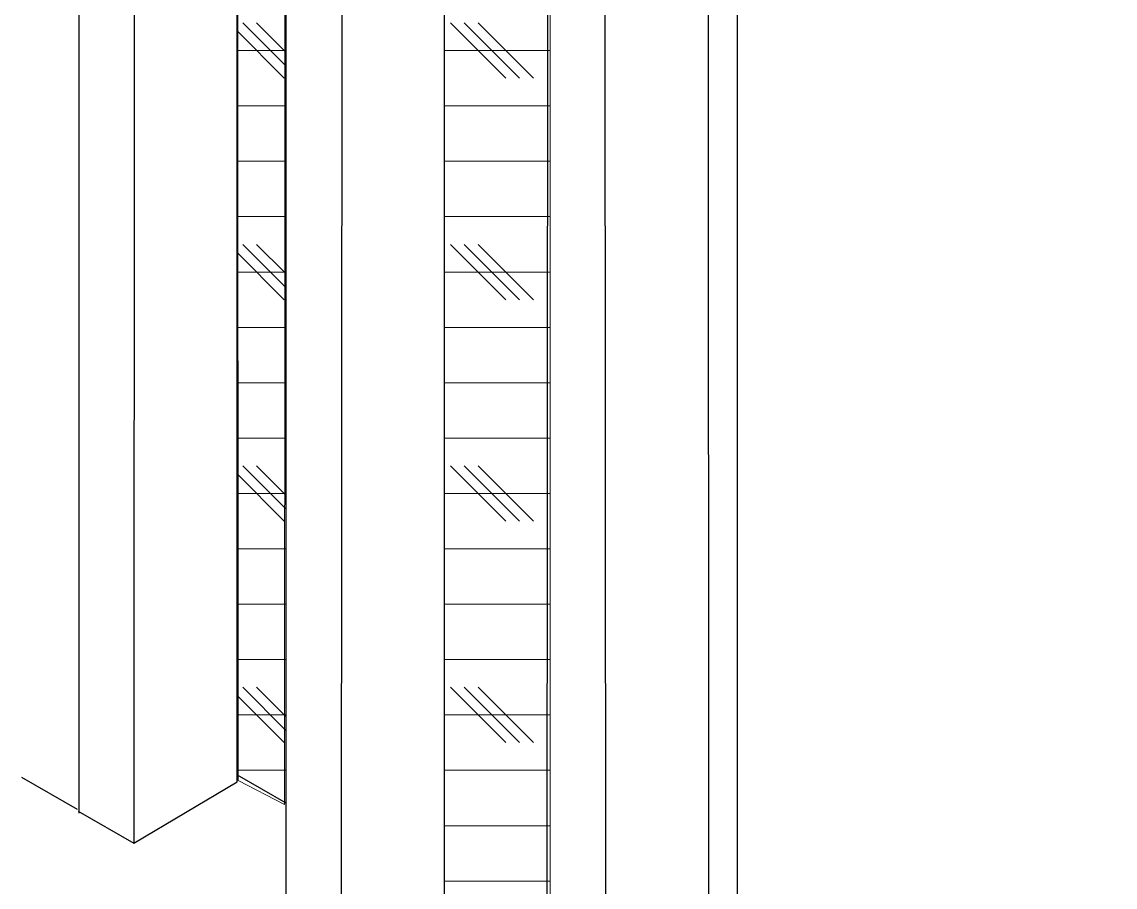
# Model space of a CAD drawing. Header units: inches. Extents: x -20.7 to 76.3, y -55.2 to 19.1.
# Drawn here: x 53.541 to 56.01, y -31.976 to -30.022 of the extents above; entities that cross this region are included whole.
import ezdxf

# ---------------------------------------------------------------- set-up
doc = ezdxf.new("R2010")
doc.units = ezdxf.units.IN
doc.header["$MEASUREMENT"] = 0
for name, color, linetype, lineweight in [('.ATI-HATCH', 7, 'Continuous', 0), ('G-ANNO-TTLB', 7, 'Continuous', 0), ('TYVEK', 7, 'Continuous', 0)]:
    doc.layers.add(name, color=color, linetype=linetype, lineweight=lineweight)

# ---------------------------------------------------------------- blocks, each defined once
blk = doc.blocks.new('Block_669')
at = {"layer": '.ATI-HATCH'}
for points, knots in [([(54.027, -26.0471), (54.027, -26.0471), (54.3706, -26.2441), (54.3706, -26.2441), (54.3706, -26.2441), (54.1373, -26.3792), (54.1373, -26.3792), (54.1373, -26.3792), (54.1342, -31.7896), (54.1342, -31.7896), (54.1342, -31.7896), (54.0297, -31.7351), (54.0297, -31.7351), (54.0297, -31.7351), (54.027, -26.0471), (54.027, -26.0471)], [0, 0, 0, 0, 1, 1, 1, 2, 2, 2, 3, 3, 3, 4, 4, 4, 5, 5, 5, 5]), ([(54.4957, -26.3159), (54.4957, -26.3159), (54.9647, -26.5849), (54.9647, -26.5849), (54.9647, -26.5849), (54.7313, -26.7199), (54.7313, -26.7199), (54.7313, -26.7199), (54.7339, -26.7214), (54.7339, -26.7214), (54.7339, -26.7214), (54.7339, -32.1278), (54.7339, -32.1278), (54.7339, -32.1278), (54.4957, -32.0066), (54.4957, -32.0066), (54.4957, -32.0066), (54.4957, -26.3159), (54.4957, -26.3159)], [0, 0, 0, 0, 1, 1, 1, 2, 2, 2, 3, 3, 3, 4, 4, 4, 5, 5, 5, 6, 6, 6, 6])]:
    blk.add_open_spline(points, degree=3, knots=knots, dxfattribs=at)
at = {"layer": '.ATI-HATCH', "color": 8, "lineweight": 0, "true_color": 0x808080}
for points in [[(54.1337, -30.1491), (54.1337, -30.1491), (54.027, -30.0424), (54.027, -30.0424)], [(54.1373, -30.1214), (54.1373, -30.1214), (54.0399, -30.0241), (54.0399, -30.0241)], [(54.1373, -30.0902), (54.1373, -30.0902), (54.0712, -30.0241), (54.0712, -30.0241)], [(54.6339, -30.1491), (54.6339, -30.1491), (54.5088, -30.0241), (54.5088, -30.0241)], [(54.6651, -30.1491), (54.6651, -30.1491), (54.5401, -30.0241), (54.5401, -30.0241)], [(54.6964, -30.1491), (54.6964, -30.1491), (54.5713, -30.0241), (54.5713, -30.0241)], [(54.027, -30.0866), (54.027, -30.0866), (54.1373, -30.0866), (54.1373, -30.0866)], [(54.4957, -30.0866), (54.4957, -30.0866), (54.7339, -30.0866), (54.7339, -30.0866)], [(54.027, -30.2117), (54.027, -30.2117), (54.1373, -30.2117), (54.1373, -30.2117)], [(54.4957, -30.2117), (54.4957, -30.2117), (54.7339, -30.2117), (54.7339, -30.2117)], [(54.027, -30.3367), (54.027, -30.3367), (54.1373, -30.3367), (54.1373, -30.3367)], [(54.4957, -30.3367), (54.4957, -30.3367), (54.7339, -30.3367), (54.7339, -30.3367)], [(54.027, -30.4617), (54.027, -30.4617), (54.1373, -30.4617), (54.1373, -30.4617)], [(54.4957, -30.4617), (54.4957, -30.4617), (54.7339, -30.4617), (54.7339, -30.4617)], [(54.1373, -30.6216), (54.1373, -30.6216), (54.0399, -30.5243), (54.0399, -30.5243)], [(54.1373, -30.5903), (54.1373, -30.5903), (54.0712, -30.5243), (54.0712, -30.5243)], [(54.6339, -30.6493), (54.6339, -30.6493), (54.5088, -30.5243), (54.5088, -30.5243)], [(54.6651, -30.6493), (54.6651, -30.6493), (54.5401, -30.5243), (54.5401, -30.5243)], [(54.6964, -30.6493), (54.6964, -30.6493), (54.5713, -30.5243), (54.5713, -30.5243)], [(54.1337, -30.6493), (54.1337, -30.6493), (54.027, -30.5425), (54.027, -30.5425)], [(54.027, -30.5868), (54.027, -30.5868), (54.1373, -30.5868), (54.1373, -30.5868)], [(54.4957, -30.5868), (54.4957, -30.5868), (54.7339, -30.5868), (54.7339, -30.5868)], [(54.027, -30.7118), (54.027, -30.7118), (54.1373, -30.7118), (54.1373, -30.7118)], [(54.4957, -30.7118), (54.4957, -30.7118), (54.7339, -30.7118), (54.7339, -30.7118)], [(54.027, -30.8369), (54.027, -30.8369), (54.1373, -30.8369), (54.1373, -30.8369)], [(54.4957, -30.8369), (54.4957, -30.8369), (54.7339, -30.8369), (54.7339, -30.8369)], [(54.027, -30.9619), (54.027, -30.9619), (54.1373, -30.9619), (54.1373, -30.9619)], [(54.4957, -30.9619), (54.4957, -30.9619), (54.7339, -30.9619), (54.7339, -30.9619)], [(54.1373, -31.1217), (54.1373, -31.1217), (54.0399, -31.0244), (54.0399, -31.0244)], [(54.1373, -31.0905), (54.1373, -31.0905), (54.0712, -31.0244), (54.0712, -31.0244)], [(54.6339, -31.1494), (54.6339, -31.1494), (54.5088, -31.0244), (54.5088, -31.0244)], [(54.6651, -31.1494), (54.6651, -31.1494), (54.5401, -31.0244), (54.5401, -31.0244)], [(54.6964, -31.1494), (54.6964, -31.1494), (54.5713, -31.0244), (54.5713, -31.0244)], [(54.1337, -31.1494), (54.1337, -31.1494), (54.027, -31.0427), (54.027, -31.0427)], [(54.027, -31.0869), (54.027, -31.0869), (54.1373, -31.0869), (54.1373, -31.0869)], [(54.4957, -31.0869), (54.4957, -31.0869), (54.7339, -31.0869), (54.7339, -31.0869)], [(54.027, -31.212), (54.027, -31.212), (54.1373, -31.212), (54.1373, -31.212)], [(54.4957, -31.212), (54.4957, -31.212), (54.7339, -31.212), (54.7339, -31.212)], [(54.027, -31.337), (54.027, -31.337), (54.1373, -31.337), (54.1373, -31.337)], [(54.4957, -31.337), (54.4957, -31.337), (54.7339, -31.337), (54.7339, -31.337)], [(54.027, -31.462), (54.027, -31.462), (54.1373, -31.462), (54.1373, -31.462)], [(54.4957, -31.462), (54.4957, -31.462), (54.7339, -31.462), (54.7339, -31.462)], [(54.1337, -31.6496), (54.1337, -31.6496), (54.027, -31.5428), (54.027, -31.5428)], [(54.1373, -31.6219), (54.1373, -31.6219), (54.0399, -31.5246), (54.0399, -31.5246)], [(54.1373, -31.5906), (54.1373, -31.5906), (54.0712, -31.5246), (54.0712, -31.5246)], [(54.6339, -31.6496), (54.6339, -31.6496), (54.5088, -31.5246), (54.5088, -31.5246)], [(54.6651, -31.6496), (54.6651, -31.6496), (54.5401, -31.5246), (54.5401, -31.5246)], [(54.6964, -31.6496), (54.6964, -31.6496), (54.5713, -31.5246), (54.5713, -31.5246)], [(54.027, -31.5871), (54.027, -31.5871), (54.1373, -31.5871), (54.1373, -31.5871)], [(54.4957, -31.5871), (54.4957, -31.5871), (54.7339, -31.5871), (54.7339, -31.5871)], [(54.027, -31.7121), (54.027, -31.7121), (54.1373, -31.7121), (54.1373, -31.7121)], [(54.4957, -31.7121), (54.4957, -31.7121), (54.7339, -31.7121), (54.7339, -31.7121)], [(54.4957, -31.8372), (54.4957, -31.8372), (54.7339, -31.8372), (54.7339, -31.8372)], [(54.4957, -31.9622), (54.4957, -31.9622), (54.7339, -31.9622), (54.7339, -31.9622)]]:
    blk.add_open_spline(points, degree=3, dxfattribs=at)

msp = doc.modelspace()

# ---------------------------------------------------------------- hatches: boundary and pattern name
at = {"layer": 'G-ANNO-TTLB', "true_color": 0xff00ff, "transparency": 33554687}
h = msp.add_hatch(color=6, dxfattribs=at)
edge = h.paths.add_edge_path()
edge.add_spline(control_points=[(71.8573, -54.9456), (71.8573, -54.9456), (31.1572, -54.9456), (31.1572, -54.9456), (31.1572, -54.9456), (31.1572, -20.8103), (31.1572, -20.8103), (31.1572, -20.8103), (71.8573, -20.8103), (71.8573, -20.8103), (71.8573, -20.8103), (71.8573, -54.9456), (71.8573, -54.9456)], knot_values=[0, 0, 0, 0, 1, 1, 1, 2, 2, 2, 3, 3, 3, 4, 4, 4, 4], degree=3, periodic=0)
edge = h.paths.add_edge_path()
edge.add_spline(control_points=[(31.2823, -20.9353), (31.2823, -20.9353), (31.2823, -54.8205), (31.2823, -54.8205), (31.2823, -54.8205), (71.7322, -54.8205), (71.7322, -54.8205), (71.7322, -54.8205), (71.7322, -20.9353), (71.7322, -20.9353), (71.7322, -20.9353), (31.2823, -20.9353), (31.2823, -20.9353)], knot_values=[0, 0, 0, 0, 1, 1, 1, 2, 2, 2, 3, 3, 3, 4, 4, 4, 4], degree=3, periodic=0)
edge.add_line((31.2823, -20.9353), (31.2823, -20.9353))

# ---------------------------------------------------------------- linework, layer by layer
at = {"layer": 'G-ANNO-TTLB'}
for points in [[(71.8573, -54.9456), (71.8573, -54.9456), (31.1572, -54.9456), (31.1572, -54.9456), (31.1572, -54.9456), (31.1572, -20.8103), (31.1572, -20.8103), (31.1572, -20.8103), (71.8573, -20.8103), (71.8573, -20.8103), (71.8573, -20.8103), (71.8573, -54.9456), (71.8573, -54.9456)], [(31.2823, -20.9353), (31.2823, -20.9353), (31.2823, -54.8205), (31.2823, -54.8205), (31.2823, -54.8205), (71.7322, -54.8205), (71.7322, -54.8205), (71.7322, -54.8205), (71.7322, -20.9353), (71.7322, -20.9353), (71.7322, -20.9353), (31.2823, -20.9353), (31.2823, -20.9353)]]:
    msp.add_open_spline(points, degree=3, knots=[0, 0, 0, 0, 1, 1, 1, 2, 2, 2, 3, 3, 3, 4, 4, 4, 4], dxfattribs=at)
at = {"layer": 'TYVEK', "color": 33, "lineweight": 25, "true_color": 0xcc9966}
for p, q in [((54.027, -31.7378), (54.027, -26.047)), ((53.7965, -26.1837), (53.7936, -31.8768)), ((54.4957, -32.0066), (54.4957, -26.3158)), ((54.1373, -26.3792), (54.1373, -32.0732)), ((54.2652, -26.4509), (54.2623, -32.1457)), ((55.0923, -32.3565), (55.0897, -26.6566)), ((54.7296, -26.7193), (54.7266, -32.4139)), ((54.8564, -26.7916), (54.8589, -32.4915)), ((53.6696, -29.9471), (53.6696, -31.8091)), ((53.5406, -31.7273), (53.6657, -31.7998)), ((53.7936, -31.8768), (54.027, -31.7378)), ((53.6686, -31.8043), (53.7936, -31.8768))]:
    msp.add_line(p, q, dxfattribs=at)
at = {"layer": 'TYVEK', "color": 18, "lineweight": 25, "true_color": 0x000000}
msp.add_line((55.1565, -26.6179), (55.1565, -32.3193), dxfattribs=at)
at = {"layer": 'TYVEK', "color": 2, "lineweight": 25, "true_color": 0xffff00}
msp.add_line((54.027, -31.7224), (54.1373, -31.7856), dxfattribs=at)

# ---------------------------------------------------------------- block references
at = {"layer": '.ATI-HATCH'}
msp.add_blockref('Block_669', (0, 0), dxfattribs=at)

doc.saveas('drawing.dxf')
